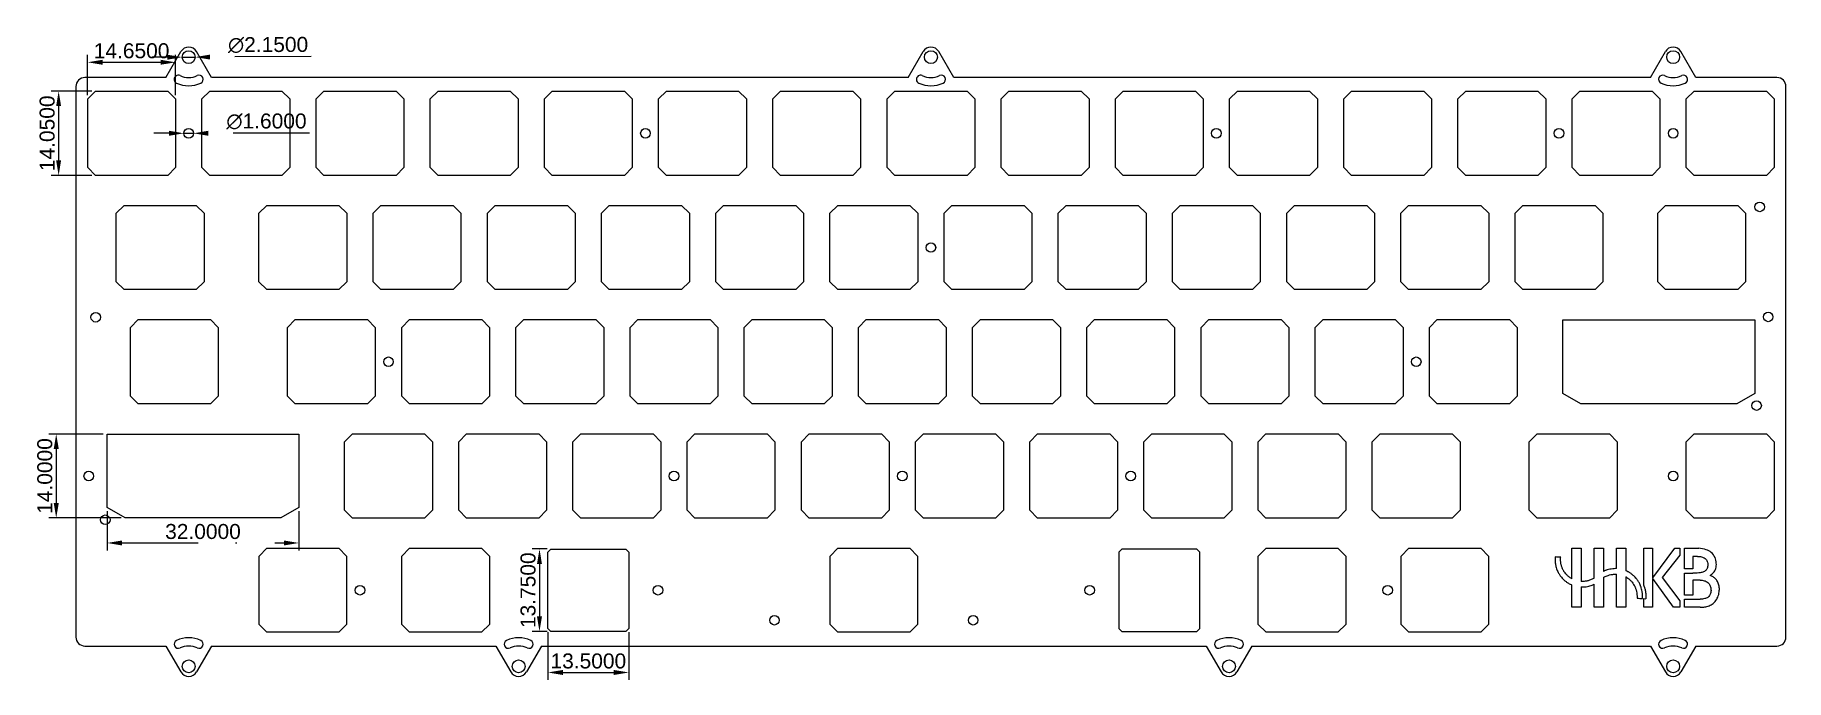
# Model space of a CAD drawing. Header units: millimetres. Extents: x -16 to 276, y -91 to 16.
import ezdxf

# ---------------------------------------------------------------- set-up
doc = ezdxf.new("R2010")
doc.units = ezdxf.units.MM
doc.linetypes.add('DASHDOT', pattern=[25.4, 12.7, -6.35, 0, -6.35])
doc.layers.get('Defpoints').update_dxf_attribs({"color": 2, "linetype": 'DASHDOT'})
for name, color, linetype in [('外框-闭合', 4, 'Continuous'), ('螺柱', 7, 'Continuous'), ('辅助线', 8, 'Continuous')]:
    doc.layers.add(name, color=color, linetype=linetype)
doc.styles.get("Standard").update_dxf_attribs({"font": 'arial.ttf'})
doc.dimstyles.new('new ISO-25', dxfattribs={"dimtxt": 2.5, "dimasz": 2.5, "dimexe": 1.25, "dimexo": 0.625, "dimtad": 1, "dimdec": 4, "dimzin": 1, "dimdsep": 46, "dimtxsty": 'Standard', "dimcen": 2.5, "dimadec": 0, "dimazin": 0, "dimtfac": 1, "dimtdec": 4, "dimtmove": 0, "dimatfit": 3, "dimfxl": 1, "dimarcsym": 0})

# ---------------------------------------------------------------- blocks, each defined once
blk = doc.blocks.new('*D23')
at = {"layer": 'Defpoints', "color": 0, "lineweight": -2, "transparency": 16777216}
for p, q in [((-7.33, 6.35), (-7.33, 13.09)), ((-4.83, 11.84), (4.83, 11.84)), ((7.33, 6.35), (7.33, 13.09))]:
    blk.add_line(p, q, dxfattribs=at)
at = {"layer": 'Defpoints', "color": 0, "transparency": 16777216}
for p in [(7.33, 11.84), (-7.33, 5.72), (7.33, 5.72)]:
    blk.add_point(p, dxfattribs=at)
for points in [[(-4.83, 12.26), (-4.83, 11.43), (-7.33, 11.84)], [(4.83, 12.26), (4.83, 11.43), (7.33, 11.84)]]:
    blk.add_solid(points, dxfattribs=at)
at = {"layer": 'Defpoints', "color": 0, "transparency": 16777216, "insert": (0, 13.75), "char_height": 2.5, "attachment_point": 5}
blk.add_mtext('14.6500', dxfattribs=at)
blk = doc.blocks.new('*D24')
at = {"layer": 'Defpoints', "color": 0, "lineweight": -2, "transparency": 16777216}
for p, q in [((-6.65, 7.03), (-13.42, 7.03)), ((-12.17, 4.53), (-12.17, -4.53)), ((-6.65, -7.03), (-13.42, -7.03))]:
    blk.add_line(p, q, dxfattribs=at)
at = {"layer": 'Defpoints', "color": 0, "transparency": 16777216}
for p in [(-6.02, 7.03), (-12.17, -7.03), (-6.02, -7.03)]:
    blk.add_point(p, dxfattribs=at)
for points in [[(-12.59, 4.53), (-11.76, 4.53), (-12.17, 7.03)], [(-12.59, -4.53), (-11.76, -4.53), (-12.17, -7.03)]]:
    blk.add_solid(points, dxfattribs=at)
at = {"layer": 'Defpoints', "color": 0, "transparency": 16777216, "insert": (-14.08, 0), "char_height": 2.5, "attachment_point": 5, "rotation": 90}
blk.add_mtext('14.0500', dxfattribs=at)
blk = doc.blocks.new('*D25')
at = {"layer": 'Defpoints', "color": 0, "lineweight": -2, "transparency": 16777216}
for p, q in [((6.23, 0), (3.73, 0)), ((8.73, 0), (10.32, 0)), ((29.67, 0), (12.82, 0))]:
    blk.add_line(p, q, dxfattribs=at)
at = {"layer": 'Defpoints', "color": 0, "transparency": 16777216}
for p in [(8.73, 0), (10.32, 0)]:
    blk.add_point(p, dxfattribs=at)
for points in [[(6.23, 0.42), (6.23, -0.42), (8.73, 0)], [(12.82, 0.42), (12.82, -0.42), (10.32, 0)]]:
    blk.add_solid(points, dxfattribs=at)
at = {"layer": 'Defpoints', "color": 0, "transparency": 16777216, "insert": (22.5, 1.97), "char_height": 2.5, "attachment_point": 5}
blk.add_mtext('∅1.6000', dxfattribs=at)
blk = doc.blocks.new('*D26')
at = {"layer": 'Defpoints', "color": 0, "lineweight": -2, "transparency": 16777216}
for p, q in [((5.95, 12.69), (3.45, 12.68)), ((8.45, 12.7), (10.6, 12.7)), ((29.94, 12.78), (13.1, 12.71))]:
    blk.add_line(p, q, dxfattribs=at)
at = {"layer": 'Defpoints', "color": 0, "transparency": 16777216}
for p in [(8.45, 12.7), (10.6, 12.7)]:
    blk.add_point(p, dxfattribs=at)
for points in [[(5.95, 13.1), (5.95, 12.27), (8.45, 12.7)], [(13.1, 13.13), (13.1, 12.3), (10.6, 12.7)]]:
    blk.add_solid(points, dxfattribs=at)
at = {"layer": 'Defpoints', "color": 0, "transparency": 16777216, "insert": (22.77, 14.72), "char_height": 2.5, "attachment_point": 5, "rotation": 0.2131}
blk.add_mtext('∅2.1500', dxfattribs=at)
blk = doc.blocks.new('*D27')
at = {"layer": 'Defpoints', "color": 0, "lineweight": -2, "transparency": 16777216}
for p, q in [((-4.09, -63.04), (-4.09, -69.57)), ((27.91, -63.04), (27.91, -69.57)), ((-1.59, -68.32), (25.41, -68.32))]:
    blk.add_line(p, q, dxfattribs=at)
at = {"layer": 'Defpoints', "color": 0, "transparency": 16777216}
for p in [(-4.09, -62.42), (27.91, -62.42), (27.91, -68.32)]:
    blk.add_point(p, dxfattribs=at)
for points in [[(-1.59, -67.9), (-1.59, -68.73), (-4.09, -68.32)], [(25.41, -67.9), (25.41, -68.73), (27.91, -68.32)]]:
    blk.add_solid(points, dxfattribs=at)
at = {"layer": 'Defpoints', "color": 0, "transparency": 16777216, "insert": (11.91, -66.42), "char_height": 2.5, "attachment_point": 5}
blk.add_mtext('32.0000', dxfattribs=at)
blk = doc.blocks.new('*D28')
at = {"layer": 'Defpoints', "color": 0, "lineweight": -2, "transparency": 16777216}
for p, q in [((-4.72, -50.15), (-13.82, -50.15)), ((-12.57, -52.65), (-12.57, -61.65)), ((-1.72, -64.15), (-13.82, -64.15))]:
    blk.add_line(p, q, dxfattribs=at)
at = {"layer": 'Defpoints', "color": 0, "transparency": 16777216}
for p in [(-4.09, -50.15), (-12.57, -64.15), (-1.09, -64.15)]:
    blk.add_point(p, dxfattribs=at)
for points in [[(-12.99, -52.65), (-12.15, -52.65), (-12.57, -50.15)], [(-12.99, -61.65), (-12.15, -61.65), (-12.57, -64.15)]]:
    blk.add_solid(points, dxfattribs=at)
at = {"layer": 'Defpoints', "color": 0, "transparency": 16777216, "insert": (-14.47, -57.15), "char_height": 2.5, "attachment_point": 5, "rotation": 90}
blk.add_mtext('14.0000', dxfattribs=at)
blk = doc.blocks.new('*D29')
at = {"layer": 'Defpoints', "color": 0, "lineweight": -2, "transparency": 16777216}
for p, q in [((69.45, -83.2), (69.45, -91.16)), ((82.95, -83.2), (82.95, -91.16)), ((71.95, -89.91), (80.45, -89.91))]:
    blk.add_line(p, q, dxfattribs=at)
at = {"layer": 'Defpoints', "color": 0, "transparency": 16777216}
for p in [(69.45, -82.57), (82.95, -82.57), (82.95, -89.91)]:
    blk.add_point(p, dxfattribs=at)
for points in [[(71.95, -89.5), (71.95, -90.33), (69.45, -89.91)], [(80.45, -89.5), (80.45, -90.33), (82.95, -89.91)]]:
    blk.add_solid(points, dxfattribs=at)
at = {"layer": 'Defpoints', "color": 0, "transparency": 16777216, "insert": (76.2, -88.01), "char_height": 2.5, "attachment_point": 5}
blk.add_mtext('13.5000', dxfattribs=at)
blk = doc.blocks.new('*D30')
at = {"layer": 'Defpoints', "color": 0, "lineweight": -2, "transparency": 16777216}
for p, q in [((69.33, -69.32), (66.8, -69.32)), ((68.05, -71.82), (68.05, -80.58)), ((69.33, -83.08), (66.8, -83.08))]:
    blk.add_line(p, q, dxfattribs=at)
at = {"layer": 'Defpoints', "color": 0, "transparency": 16777216}
for p in [(69.95, -69.32), (68.05, -83.08), (69.95, -83.08)]:
    blk.add_point(p, dxfattribs=at)
for points in [[(67.63, -71.82), (68.46, -71.82), (68.05, -69.32)], [(67.63, -80.58), (68.46, -80.58), (68.05, -83.08)]]:
    blk.add_solid(points, dxfattribs=at)
at = {"layer": 'Defpoints', "color": 0, "transparency": 16777216, "insert": (66.15, -76.2), "char_height": 2.5, "attachment_point": 5, "rotation": 90}
blk.add_mtext('13.7500', dxfattribs=at)

msp = doc.modelspace()

# ---------------------------------------------------------------- linework, layer by layer
at = {"linetype": 'Continuous', "lineweight": 25}
for points in [[(6.024, -7.025), (-6.024, -7.025), (-7.325, -5.724), (-7.325, 5.724), (-6.024, 7.025), (6.024, 7.025), (7.325, 5.724), (7.325, -5.724)], [(25.074, -7.025), (13.026, -7.025), (11.725, -5.724), (11.725, 5.724), (13.026, 7.025), (25.074, 7.025), (26.375, 5.724), (26.375, -5.724)], [(44.124, -7.025), (32.076, -7.025), (30.775, -5.724), (30.775, 5.724), (32.076, 7.025), (44.124, 7.025), (45.425, 5.724), (45.425, -5.724)], [(63.174, -7.025), (51.126, -7.025), (49.825, -5.724), (49.825, 5.724), (51.126, 7.025), (63.174, 7.025), (64.475, 5.724), (64.475, -5.724)], [(82.224, -7.025), (70.176, -7.025), (68.875, -5.724), (68.875, 5.724), (70.176, 7.025), (82.224, 7.025), (83.525, 5.724), (83.525, -5.724)], [(101.274, -7.025), (89.226, -7.025), (87.925, -5.724), (87.925, 5.724), (89.226, 7.025), (101.274, 7.025), (102.575, 5.724), (102.575, -5.724)], [(120.324, -7.025), (108.276, -7.025), (106.975, -5.724), (106.975, 5.724), (108.276, 7.025), (120.324, 7.025), (121.625, 5.724), (121.625, -5.724)], [(139.374, -7.025), (127.326, -7.025), (126.025, -5.724), (126.025, 5.724), (127.326, 7.025), (139.374, 7.025), (140.675, 5.724), (140.675, -5.724)], [(158.424, -7.025), (146.376, -7.025), (145.075, -5.724), (145.075, 5.724), (146.376, 7.025), (158.424, 7.025), (159.725, 5.724), (159.725, -5.724)], [(177.474, -7.025), (165.426, -7.025), (164.125, -5.724), (164.125, 5.724), (165.426, 7.025), (177.474, 7.025), (178.775, 5.724), (178.775, -5.724)], [(196.524, -7.025), (184.476, -7.025), (183.175, -5.724), (183.175, 5.724), (184.476, 7.025), (196.524, 7.025), (197.825, 5.724), (197.825, -5.724)], [(215.574, -7.025), (203.526, -7.025), (202.225, -5.724), (202.225, 5.724), (203.526, 7.025), (215.574, 7.025), (216.875, 5.724), (216.875, -5.724)], [(234.624, -7.025), (222.576, -7.025), (221.275, -5.724), (221.275, 5.724), (222.576, 7.025), (234.624, 7.025), (235.925, 5.724), (235.925, -5.724)], [(253.674, -7.025), (241.626, -7.025), (240.325, -5.724), (240.325, 5.724), (241.626, 7.025), (253.674, 7.025), (254.975, 5.724), (254.975, -5.724)], [(272.724, -7.025), (260.676, -7.025), (259.375, -5.724), (259.375, 5.724), (260.676, 7.025), (272.724, 7.025), (274.025, 5.724), (274.025, -5.724)], [(10.7865, -26.075), (-1.2615, -26.075), (-2.5625, -24.774), (-2.5625, -13.326), (-1.2615, -12.025), (10.7865, -12.025), (12.0875, -13.326), (12.0875, -24.774)], [(34.599, -26.075), (22.551, -26.075), (21.25, -24.774), (21.25, -13.326), (22.551, -12.025), (34.599, -12.025), (35.9, -13.326), (35.9, -24.774)], [(53.649, -26.075), (41.601, -26.075), (40.3, -24.774), (40.3, -13.326), (41.601, -12.025), (53.649, -12.025), (54.95, -13.326), (54.95, -24.774)], [(72.699, -26.075), (60.651, -26.075), (59.35, -24.774), (59.35, -13.326), (60.651, -12.025), (72.699, -12.025), (74, -13.326), (74, -24.774)], [(91.749, -26.075), (79.701, -26.075), (78.4, -24.774), (78.4, -13.326), (79.701, -12.025), (91.749, -12.025), (93.05, -13.326), (93.05, -24.774)], [(110.799, -26.075), (98.751, -26.075), (97.45, -24.774), (97.45, -13.326), (98.751, -12.025), (110.799, -12.025), (112.1, -13.326), (112.1, -24.774)], [(129.849, -26.075), (117.801, -26.075), (116.5, -24.774), (116.5, -13.326), (117.801, -12.025), (129.849, -12.025), (131.15, -13.326), (131.15, -24.774)], [(148.899, -26.075), (136.851, -26.075), (135.55, -24.774), (135.55, -13.326), (136.851, -12.025), (148.899, -12.025), (150.2, -13.326), (150.2, -24.774)], [(167.949, -26.075), (155.901, -26.075), (154.6, -24.774), (154.6, -13.326), (155.901, -12.025), (167.949, -12.025), (169.25, -13.326), (169.25, -24.774)], [(186.999, -26.075), (174.951, -26.075), (173.65, -24.774), (173.65, -13.326), (174.951, -12.025), (186.999, -12.025), (188.3, -13.326), (188.3, -24.774)], [(206.049, -26.075), (194.001, -26.075), (192.7, -24.774), (192.7, -13.326), (194.001, -12.025), (206.049, -12.025), (207.35, -13.326), (207.35, -24.774)], [(225.099, -26.075), (213.051, -26.075), (211.75, -24.774), (211.75, -13.326), (213.051, -12.025), (225.099, -12.025), (226.4, -13.326), (226.4, -24.774)], [(244.149, -26.075), (232.101, -26.075), (230.8, -24.774), (230.8, -13.326), (232.101, -12.025), (244.149, -12.025), (245.45, -13.326), (245.45, -24.774)], [(267.9615, -26.075), (255.9135, -26.075), (254.6125, -24.774), (254.6125, -13.326), (255.9135, -12.025), (267.9615, -12.025), (269.2625, -13.326), (269.2625, -24.774)], [(13.16775, -45.125), (1.11975, -45.125), (-0.18125, -43.824), (-0.18125, -32.376), (1.11975, -31.075), (13.16775, -31.075), (14.46875, -32.376), (14.46875, -43.824)], [(39.3615, -45.125), (27.3135, -45.125), (26.0125, -43.824), (26.0125, -32.376), (27.3135, -31.075), (39.3615, -31.075), (40.6625, -32.376), (40.6625, -43.824)], [(58.4115, -45.125), (46.3635, -45.125), (45.0625, -43.824), (45.0625, -32.376), (46.3635, -31.075), (58.4115, -31.075), (59.7125, -32.376), (59.7125, -43.824)], [(77.4615, -45.125), (65.4135, -45.125), (64.1125, -43.824), (64.1125, -32.376), (65.4135, -31.075), (77.4615, -31.075), (78.7625, -32.376), (78.7625, -43.824)], [(96.5115, -45.125), (84.4635, -45.125), (83.1625, -43.824), (83.1625, -32.376), (84.4635, -31.075), (96.5115, -31.075), (97.8125, -32.376), (97.8125, -43.824)], [(115.5615, -45.125), (103.5135, -45.125), (102.2125, -43.824), (102.2125, -32.376), (103.5135, -31.075), (115.5615, -31.075), (116.8625, -32.376), (116.8625, -43.824)], [(134.6115, -45.125), (122.5635, -45.125), (121.2625, -43.824), (121.2625, -32.376), (122.5635, -31.075), (134.6115, -31.075), (135.9125, -32.376), (135.9125, -43.824)], [(153.6615, -45.125), (141.6135, -45.125), (140.3125, -43.824), (140.3125, -32.376), (141.6135, -31.075), (153.6615, -31.075), (154.9625, -32.376), (154.9625, -43.824)], [(172.7115, -45.125), (160.6635, -45.125), (159.3625, -43.824), (159.3625, -32.376), (160.6635, -31.075), (172.7115, -31.075), (174.0125, -32.376), (174.0125, -43.824)], [(191.7615, -45.125), (179.7135, -45.125), (178.4125, -43.824), (178.4125, -32.376), (179.7135, -31.075), (191.7615, -31.075), (193.0625, -32.376), (193.0625, -43.824)], [(210.8115, -45.125), (198.7635, -45.125), (197.4625, -43.824), (197.4625, -32.376), (198.7635, -31.075), (210.8115, -31.075), (212.1125, -32.376), (212.1125, -43.824)], [(229.8615, -45.125), (217.8135, -45.125), (216.5125, -43.824), (216.5125, -32.376), (217.8135, -31.075), (229.8615, -31.075), (231.1625, -32.376), (231.1625, -43.824)], [(48.8865, -64.175), (36.8385, -64.175), (35.5375, -62.874), (35.5375, -51.426), (36.8385, -50.125), (48.8865, -50.125), (50.1875, -51.426), (50.1875, -62.874)], [(67.9365, -64.175), (55.8885, -64.175), (54.5875, -62.874), (54.5875, -51.426), (55.8885, -50.125), (67.9365, -50.125), (69.2375, -51.426), (69.2375, -62.874)], [(86.9865, -64.175), (74.9385, -64.175), (73.6375, -62.874), (73.6375, -51.426), (74.9385, -50.125), (86.9865, -50.125), (88.2875, -51.426), (88.2875, -62.874)], [(106.0365, -64.175), (93.9885, -64.175), (92.6875, -62.874), (92.6875, -51.426), (93.9885, -50.125), (106.0365, -50.125), (107.3375, -51.426), (107.3375, -62.874)], [(125.0865, -64.175), (113.0385, -64.175), (111.7375, -62.874), (111.7375, -51.426), (113.0385, -50.125), (125.0865, -50.125), (126.3875, -51.426), (126.3875, -62.874)], [(144.1365, -64.175), (132.0885, -64.175), (130.7875, -62.874), (130.7875, -51.426), (132.0885, -50.125), (144.1365, -50.125), (145.4375, -51.426), (145.4375, -62.874)], [(163.1865, -64.175), (151.1385, -64.175), (149.8375, -62.874), (149.8375, -51.426), (151.1385, -50.125), (163.1865, -50.125), (164.4875, -51.426), (164.4875, -62.874)], [(182.2365, -64.175), (170.1885, -64.175), (168.8875, -62.874), (168.8875, -51.426), (170.1885, -50.125), (182.2365, -50.125), (183.5375, -51.426), (183.5375, -62.874)], [(201.2865, -64.175), (189.2385, -64.175), (187.9375, -62.874), (187.9375, -51.426), (189.2385, -50.125), (201.2865, -50.125), (202.5875, -51.426), (202.5875, -62.874)], [(220.3365, -64.175), (208.2885, -64.175), (206.9875, -62.874), (206.9875, -51.426), (208.2885, -50.125), (220.3365, -50.125), (221.6375, -51.426), (221.6375, -62.874)], [(246.53025, -64.175), (234.48225, -64.175), (233.18125, -62.874), (233.18125, -51.426), (234.48225, -50.125), (246.53025, -50.125), (247.83125, -51.426), (247.83125, -62.874)], [(272.724, -64.175), (260.676, -64.175), (259.375, -62.874), (259.375, -51.426), (260.676, -50.125), (272.724, -50.125), (274.025, -51.426), (274.025, -62.874)]]:
    msp.add_lwpolyline(points, close=True, dxfattribs=at)
for points in [[(35.875, -81.9), (34.575, -83.2), (22.575, -83.2), (21.275, -81.9), (21.275, -70.5), (22.575, -69.2), (34.575, -69.2), (35.875, -70.5)], [(59.6875, -81.9), (58.3875, -83.2), (46.3875, -83.2), (45.0875, -81.9), (45.0875, -70.5), (46.3875, -69.2), (58.3875, -69.2), (59.6875, -70.5)], [(131.125, -81.9), (129.825, -83.2), (117.825, -83.2), (116.525, -81.9), (116.525, -70.5), (117.825, -69.2), (129.825, -69.2), (131.125, -70.5)], [(202.5625, -81.9), (201.2625, -83.2), (189.2625, -83.2), (187.9625, -81.9), (187.9625, -70.5), (189.2625, -69.2), (201.2625, -69.2), (202.5625, -70.5)], [(226.375, -81.9), (225.075, -83.2), (213.075, -83.2), (211.775, -81.9), (211.775, -70.5), (213.075, -69.2), (225.075, -69.2), (226.375, -70.5)]]:
    msp.add_lwpolyline(points, close=True)
at = {"ltscale": 0.1}
for points in [[(69.45, -82.575), (69.45, -69.825), (69.95, -69.325), (82.45, -69.325), (82.95, -69.825), (82.95, -82.575), (82.45, -83.075), (69.95, -83.075)], [(178.2, -82.575), (178.2, -69.825), (177.7, -69.325), (165.2, -69.325), (164.7, -69.825), (164.7, -82.575), (165.2, -83.075), (177.7, -83.075)]]:
    msp.add_lwpolyline(points, close=True, dxfattribs=at)
at = {"layer": '外框-闭合'}
for p, q in [((5.73276, 9.3), (8.22897, 13.62356)), ((13.32325, 9.3), (10.82704, 13.62356)), ((129.55666, 9.3), (132.05287, 13.62356)), ((137.14715, 9.3), (134.65094, 13.62356)), ((253.37675, 9.3), (255.87296, 13.62356)), ((260.96724, 9.3), (258.47103, 13.62356)), ((5.73276, -85.5), (8.22897, -89.82356)), ((13.32325, -85.5), (10.82704, -89.82356)), ((60.77351, -85.5), (63.26971, -89.82356)), ((68.36399, -85.5), (65.86779, -89.82356)), ((179.28601, -85.5), (181.78221, -89.82356)), ((186.87649, -85.5), (184.38029, -89.82356)), ((253.37675, -85.5), (255.87296, -89.82356)), ((260.96724, -85.5), (258.47103, -89.82356))]:
    msp.add_line(p, q, dxfattribs=at)
at = {"layer": '外框-闭合', "linetype": 'Continuous', "lineweight": 25}
for p, q in [((5.73276, 9.3), (-7.8, 9.3)), ((129.55666, 9.3), (13.32325, 9.3)), ((253.37675, 9.3), (137.14715, 9.3)), ((274.5, 9.3), (260.96724, 9.3)), ((-9.3, 7.8), (-9.3, -84)), ((276, -84), (276, 7.8)), ((-7.8, -85.5), (5.73276, -85.5)), ((13.32325, -85.5), (60.77351, -85.5)), ((68.36399, -85.5), (179.28601, -85.5)), ((186.87649, -85.5), (253.37675, -85.5)), ((260.96724, -85.5), (274.5, -85.5))]:
    msp.add_line(p, q, dxfattribs=at)
at = {"layer": '外框-闭合'}
for centre in [(9.52801, 12.7), (133.3519, 12.7), (257.17199, 12.7), (9.52801, -88.9), (64.56875, -88.9), (183.08125, -88.9), (257.17199, -88.9)]:
    msp.add_circle(centre, 1.075, dxfattribs=at)
for centre, start, end in [((9.52801, 12.87356), 30, 150), ((133.3519, 12.87356), 30, 150), ((257.17199, 12.87356), 30, 150), ((9.52801, -89.07356), 210, 330), ((64.56875, -89.07356), 210, 330), ((183.08125, -89.07356), 210, 330), ((257.17199, -89.07356), 210, 330)]:
    msp.add_arc(centre, 1.5, start, end, dxfattribs=at)
at = {"layer": '外框-闭合', "linetype": 'Continuous', "lineweight": 25}
for centre, radius, start, end in [((-7.8, 7.8), 1.5, 90, 180), ((7.79867, 8.99152), 0.69188, 64.9995192, 244.9995192), ((9.52801, 12.7), 3.4, 244.9995192, 294.9996367), ((11.25728, 8.99149), 0.69187, 294.9996367, 114.9996367), ((131.62257, 8.99152), 0.69187, 64.9995192, 244.9995192), ((133.3519, 12.7), 3.4, 244.9995192, 294.9996367), ((135.08118, 8.99149), 0.69187, 294.9996367, 114.9996367), ((255.44272, 8.99149), 0.69188, 65.0003633, 245.0003633), ((257.17199, 12.7), 3.4, 245.0003633, 295.0004808), ((258.90133, 8.99152), 0.69188, 295.0004808, 115.0004808), ((274.5, 7.8), 1.5, 0, 90), ((9.52801, 12.7), 4.78375, 244.9995192, 294.9996367), ((133.3519, 12.7), 4.78375, 244.9995192, 294.9996367), ((257.17199, 12.7), 4.78375, 245.0003633, 295.0004808), ((-7.8, -84), 1.5, 180, 270), ((7.79867, -85.19152), 0.69188, 115.0004808, 295.0004808), ((9.52801, -88.9), 4.78375, 65.0003633, 115.0004808), ((11.25728, -85.19149), 0.69188, 245.0003633, 65.0003633), ((62.83942, -85.19152), 0.69188, 115.0004808, 295.0004808), ((64.56875, -88.9), 4.78375, 65.0003633, 115.0004808), ((66.29803, -85.19149), 0.69188, 245.0003633, 65.0003633), ((181.35197, -85.19149), 0.69187, 114.9996367, 294.9996367), ((183.08125, -88.9), 4.78375, 64.9995192, 114.9996367), ((184.81058, -85.19152), 0.69187, 244.9995192, 64.9995192), ((255.44272, -85.19149), 0.69188, 114.9996367, 294.9996367), ((257.17199, -88.9), 4.78375, 64.9995192, 114.9996367), ((258.90133, -85.19152), 0.69188, 244.9995192, 64.9995192), ((274.5, -84), 1.5, 270, 0), ((9.52801, -88.9), 3.4, 65.0003633, 115.0004808), ((64.56875, -88.9), 3.4, 65.0003633, 115.0004808), ((183.08125, -88.9), 3.4, 64.9995192, 114.9996367), ((257.17199, -88.9), 3.4, 64.9995192, 114.9996367)]:
    msp.add_arc(centre, radius, start, end, dxfattribs=at)
at = {"layer": '螺柱', "color": 7, "linetype": 'Continuous', "lineweight": 25}
for centre, radius in [((9.525, 0), 0.8), ((85.725, 0), 0.8), ((180.975, 0), 0.8), ((238.125, 0), 0.8), ((257.175, 0), 0.8), ((271.61875, -12.275), 0.8), ((133.35, -19.05), 0.8), ((133.35, -19.05), 0.775), ((-5.98292, -30.67595), 0.8), ((273.03375, -30.62), 0.8), ((42.8625, -38.1), 0.8), ((214.3125, -38.1), 0.8), ((271.09375, -45.4), 0.8), ((-7.14375, -57.15), 0.8), ((90.4875, -57.15), 0.8), ((128.5875, -57.15), 0.8), ((166.6875, -57.15), 0.8), ((257.175, -57.15), 0.8), ((-4.39434, -64.45076), 0.8), ((38.1, -76.2), 0.8), ((87.8255, -76.2), 0.8), ((159.8255, -76.2), 0.8), ((209.55, -76.2), 0.8), ((107.25, -81.2), 0.8), ((140.4, -81.2), 0.8)]:
    msp.add_circle(centre, radius, dxfattribs=at)
at = {"layer": '辅助线', "linetype": 'Continuous', "lineweight": 25}
for p, q in [((240.2955, -69.203), (241.82728, -69.203)), ((240.2955, -74.31435), (240.2955, -69.203)), ((241.82728, -69.203), (241.82728, -74.73556)), ((244.00378, -69.203), (245.53556, -69.203)), ((244.00378, -74.16148), (244.00378, -69.203)), ((245.53556, -69.203), (245.53556, -73.08881)), ((247.73168, -69.203), (249.26346, -69.203)), ((247.73168, -72.59963), (247.73168, -69.203)), ((249.26346, -69.203), (249.26346, -72.94503)), ((252.27205, -69.203), (253.70725, -69.203)), ((252.27205, -75.41702), (252.27205, -69.203)), ((253.70725, -69.203), (253.70725, -74.12362)), ((253.78919, -74.12362), (257.46188, -69.20849)), ((257.46188, -69.20849), (258.27992, -69.20849)), ((258.27992, -69.20849), (258.27992, -70.341)), ((259.0544, -69.20849), (261.43817, -69.20849)), ((259.0544, -72.64755), (259.0544, -69.20849)), ((258.27992, -70.341), (255.34099, -74.09306)), ((260.46325, -72.64755), (259.0544, -72.64755)), ((260.46325, -70.56884), (260.46325, -72.64755)), ((261.22997, -70.56884), (260.46325, -70.56884)), ((240.2955, -79.02094), (240.2955, -75.33152)), ((241.82728, -75.65342), (241.82728, -79.02094)), ((244.00378, -79.02094), (244.00378, -75.18272)), ((245.53556, -74.10059), (245.53556, -79.02094)), ((247.73168, -79.02094), (247.73168, -73.51783)), ((249.26346, -73.9483), (249.26346, -79.02094)), ((253.70725, -74.12362), (253.78919, -74.12362)), ((253.70725, -74.23328), (253.70725, -79.02094)), ((253.78662, -74.23328), (253.70725, -74.23328)), ((257.25215, -79.02094), (253.78662, -74.23328)), ((255.34099, -74.09306), (258.27992, -77.99317)), ((259.0544, -73.34755), (260.46325, -73.34755)), ((259.0544, -77.00597), (259.0544, -73.34755)), ((260.46325, -74.51608), (260.46325, -77.00597)), ((261.66209, -74.51608), (260.46325, -74.51608)), ((252.27205, -77.56699), (252.63516, -77.61019)), ((252.27205, -79.02094), (252.27205, -77.56699)), ((258.27992, -77.99317), (258.27992, -79.02094)), ((260.46325, -77.00597), (259.0544, -77.00597)), ((259.0544, -77.70597), (261.66209, -77.70597)), ((259.0544, -79.02094), (259.0544, -77.70597)), ((241.82728, -79.02094), (240.2955, -79.02094)), ((245.53556, -79.02094), (244.00378, -79.02094)), ((249.26346, -79.02094), (247.73168, -79.02094)), ((253.70725, -79.02094), (252.27205, -79.02094)), ((258.27992, -79.02094), (257.25215, -79.02094)), ((261.66209, -79.02094), (259.0544, -79.02094))]:
    msp.add_line(p, q, dxfattribs=at)
at = {"layer": '辅助线', "color": 7, "linetype": 'Continuous', "lineweight": 25}
for points in [[(238.79375, -31.1), (270.79375, -31.1), (270.79375, -43.368), (267.79375, -45.1), (241.79375, -45.1), (238.79375, -43.368)], [(-4.09375, -50.15), (27.90625, -50.15), (27.90625, -62.418), (24.90625, -64.15), (-1.09375, -64.15), (-4.09375, -62.418)]]:
    msp.add_lwpolyline(points, close=True, dxfattribs=at)
at = {"layer": '辅助线', "linetype": 'Continuous', "lineweight": 25}
for points, knots in [([(263.3344, -73.73625), (263.43628, -73.67305), (263.6503, -73.54029), (264.01571, -73.17666), (264.36246, -72.5945), (264.41736, -71.64941), (264.21661, -70.69069), (263.62078, -69.84008), (262.60426, -69.34496), (261.86419, -69.25835), (261.43817, -69.20849)], [0, 0, 0, 0, 0.199782208, 0.41968715, 1.055784254, 1.688398419, 2.372396017, 3.138523637, 3.813156406, 4.728321708, 4.728321708, 4.728321708, 4.728321708]), ([(237.50093, -70.63669), (237.48991, -70.80917), (237.48779, -70.96174), (237.48138, -71.28047), (237.50811, -71.63203), (237.55665, -71.93692), (237.62647, -72.2763), (237.7251, -72.59696), (237.84741, -72.94443), (237.99417, -73.22562), (238.17038, -73.55178), (238.39203, -73.87094), (238.64658, -74.1666), (238.87855, -74.41123), (239.09366, -74.59887), (239.3685, -74.80802), (239.65556, -75.00822), (239.99533, -75.20043), (240.19212, -75.28911), (240.2955, -75.33152)], [9.902229051, 9.902229051, 9.902229051, 9.902229051, 10.074206932, 10.361125926, 10.584888195, 10.828611697, 11.022314754, 11.326833847, 11.546827526, 11.810488274, 12.005061194, 12.341252562, 12.640219068, 12.840608386, 13.0631644, 13.250923979, 13.580547253, 13.81279822, 14.051767422, 14.051767422, 14.051767422, 14.051767422]), ([(238.41627, -70.70549), (238.25999, -70.70207), (237.95365, -70.69528), (237.64978, -70.65595), (237.50093, -70.63669)], [14.0517674219, 14.0517674219, 14.0517674219, 14.0517674219, 14.3864527573, 14.7078423977, 14.7078423977, 14.7078423977, 14.7078423977]), ([(240.2955, -74.31435), (240.22649, -74.27538), (240.1567, -74.23262), (240.0146, -74.13886), (239.94025, -74.08629), (239.78601, -73.97261), (239.71595, -73.91872), (239.58871, -73.81272), (239.53366, -73.76289), (239.40613, -73.635), (239.32304, -73.54382), (239.17276, -73.3687), (239.10386, -73.28129), (239.0107, -73.14889), (238.98145, -73.10471), (238.92683, -73.01648), (238.90115, -72.97177), (238.84291, -72.86553), (238.80939, -72.80262), (238.74295, -72.67526), (238.7127, -72.61341), (238.67373, -72.52174), (238.65638, -72.47613), (238.61358, -72.35414), (238.58662, -72.272), (238.54184, -72.12552), (238.52291, -72.05744), (238.4908, -71.92272), (238.4757, -71.84808), (238.44278, -71.6663), (238.42822, -71.5687), (238.40904, -71.37953), (238.40437, -71.2899), (238.40313, -71.13816), (238.40359, -71.08556), (238.40473, -71.00706), (238.40518, -70.98094), (238.40606, -70.92892), (238.40636, -70.90913), (238.40799, -70.85269), (238.41003, -70.8042), (238.41627, -70.70549)], [14.707842398, 14.707842398, 14.707842398, 14.707842398, 14.921059471, 14.921059471, 15.150660363, 15.150660363, 15.380261255, 15.380261255, 15.609862147, 15.609862147, 15.899255393, 15.899255393, 16.202966477, 16.202966477, 16.354822019, 16.354822019, 16.506677561, 16.506677561, 16.658533104, 16.658533104, 16.858761511, 16.858761511, 17.005586864, 17.005586864, 17.201348761, 17.201348761, 17.397110657, 17.397110657, 17.592872553, 17.592872553, 17.858310472, 17.858310472, 18.123748391, 18.123748391, 18.256467351, 18.256467351, 18.322826831, 18.322826831, 18.389186311, 18.389186311, 18.497396015, 18.497396015, 18.497396015, 18.497396015]), ([(247.73168, -72.59963), (247.68018, -72.59816), (247.62899, -72.59786), (247.39357, -72.60211), (247.24266, -72.61602), (246.93107, -72.64802), (246.77153, -72.66792), (246.44481, -72.72902), (246.29303, -72.76625), (246.05744, -72.84338), (245.87346, -72.90883), (245.75802, -72.96259), (245.62729, -73.03367), (245.53556, -73.08881)], [22.489586277, 22.489586277, 22.489586277, 22.489586277, 22.567687145, 22.567687145, 22.865418791, 22.865418791, 23.163150437, 23.163150437, 23.436808576, 23.436808576, 23.710466714, 24.120953921, 24.564537254, 24.564537254, 24.564537254, 24.564537254]), ([(252.08359, -77.6033), (252.08355, -77.44245), (252.08133, -77.24711), (252.07423, -77.06437), (252.05574, -76.83908), (252.03126, -76.56218), (251.96917, -76.20686), (251.88847, -75.89078), (251.77117, -75.53337), (251.68241, -75.32413), (251.54176, -75.01966), (251.30806, -74.62326), (251.07555, -74.31134), (250.91836, -74.12602), (250.74386, -73.93341), (250.56492, -73.76808), (250.45311, -73.66773), (250.38634, -73.6132), (250.26741, -73.51881), (250.21167, -73.47608), (250.10249, -73.39401), (250.04132, -73.34839), (249.91903, -73.26579), (249.86547, -73.2316), (249.7467, -73.16352), (249.68749, -73.13344), (249.58015, -73.08233), (249.5308, -73.06071), (249.44483, -73.02342), (249.41201, -73.00925), (249.33945, -72.97751), (249.30298, -72.96158), (249.26346, -72.94503)], [25.449734633, 25.449734633, 25.449734633, 25.449734633, 25.679661844, 25.794968212, 25.950761356, 26.136075673, 26.353784664, 26.596221154, 26.659329243, 26.909692338, 27.169155716, 27.296284225, 27.553465473, 27.616856189, 27.818451705, 27.902820028, 27.902820028, 28.049543773, 28.049543773, 28.182920106, 28.182920106, 28.316296438, 28.316296438, 28.404215813, 28.404215813, 28.492135188, 28.492135188, 28.58454518, 28.58454518, 28.676955171, 28.676955171, 28.750277705, 28.750277705, 28.750277705, 28.750277705]), ([(261.22997, -70.56884), (261.39524, -70.57377), (261.78027, -70.58526), (262.37959, -70.7446), (262.77578, -71.13513), (262.95126, -71.57343), (262.96201, -72.02527), (262.88507, -72.56675), (262.52009, -73.04176), (261.9945, -73.24554), (261.43505, -73.31982), (261.05312, -73.3491), (260.63767, -73.34849), (260.46325, -73.34755)], [0, 0, 0, 0, 0.354560075, 0.825991703, 1.293638865, 1.47979611, 1.826932739, 2.247848724, 2.630493354, 3.041562371, 3.433208308, 3.786891597, 4.025309259, 4.025309259, 4.025309259, 4.025309259]), ([(244.00378, -74.16148), (243.83747, -74.26245), (243.71978, -74.31716), (243.49469, -74.42544), (243.22026, -74.53804), (243.04216, -74.59864), (242.96324, -74.62185), (242.82246, -74.65492), (242.74773, -74.66785), (242.5628, -74.69347), (242.45137, -74.70679), (242.27375, -74.72431), (242.20176, -74.72969), (242.09778, -74.73451), (242.06386, -74.73557), (241.99654, -74.73662), (241.96108, -74.7366), (241.89166, -74.73612), (241.85875, -74.73585), (241.82728, -74.73556)], [19.97040905, 19.97040905, 19.97040905, 19.97040905, 20.121168705, 20.121168705, 20.406498653, 20.406498653, 20.640981347, 20.640981347, 20.875464041, 20.875464041, 21.109946735, 21.109946735, 21.299280751, 21.299280751, 21.393947759, 21.393947759, 21.488614767, 21.488614767, 21.55395479, 21.55395479, 21.55395479, 21.55395479]), ([(241.82728, -75.65342), (241.89732, -75.65402), (242.07755, -75.65625), (242.34704, -75.64175), (242.71951, -75.59993), (243.08627, -75.54769), (243.50248, -75.4172), (243.84076, -75.27075), (244.00378, -75.18272)], [7.276170416, 7.276170416, 7.276170416, 7.276170416, 7.419956288, 7.66988421, 7.865081136, 8.170974893, 8.481238831, 8.780615249, 8.780615249, 8.780615249, 8.780615249]), ([(245.53556, -74.10059), (245.60105, -74.05813), (245.73185, -73.98102), (245.98578, -73.85159), (246.33916, -73.70326), (246.71557, -73.60425), (247.07718, -73.55436), (247.38327, -73.52512), (247.59579, -73.51346), (247.71782, -73.51727), (247.73168, -73.51783)], [4.172923077, 4.172923077, 4.172923077, 4.172923077, 4.424285415, 4.76428245, 5.045488486, 5.400465918, 5.634687846, 5.827452982, 6.059603854, 6.089368719, 6.089368719, 6.089368719, 6.089368719]), ([(249.26346, -73.9483), (249.28884, -73.96077), (249.40569, -74.02142), (249.57135, -74.14168), (249.77081, -74.29462), (249.93042, -74.42762), (250.07104, -74.57027), (250.20208, -74.69349), (250.48941, -75.04647), (250.71142, -75.42602), (250.8666, -75.74235), (251.02288, -76.16287), (251.09462, -76.50662), (251.13659, -76.87874), (251.15142, -77.11894), (251.16569, -77.35284), (251.16571, -77.53417)], [0, 0, 0, 0, 0.06065465, 0.2825293, 0.436187885, 0.599957279, 0.726871193, 0.865522593, 0.984227776, 1.488441288, 1.626061655, 1.963898086, 2.321272479, 2.426653617, 2.684116905, 3.029907324, 3.029907324, 3.029907324, 3.029907324]), ([(252.27205, -75.41702), (252.28305, -75.4423), (252.29407, -75.4686), (252.32789, -75.55676), (252.34225, -75.59372), (252.37775, -75.68582), (252.39494, -75.73403), (252.44047, -75.87817), (252.45991, -75.96295), (252.49648, -76.11886), (252.51052, -76.17714), (252.5339, -76.28557), (252.55438, -76.38951), (252.5687, -76.47638), (252.57975, -76.55067), (252.58341, -76.57958), (252.59098, -76.65225), (252.59545, -76.70174), (252.60452, -76.80451), (252.60866, -76.85219), (252.6182, -76.96246), (252.62146, -77.00294), (252.62535, -77.07508), (252.62655, -77.10197), (252.62967, -77.17585), (252.63151, -77.22171), (252.63523, -77.35722), (252.63517, -77.42482), (252.63516, -77.61019)], [0, 0, 0, 0, 0.03125, 0.03125, 0.0625, 0.0625, 0.125, 0.125, 0.25, 0.25, 0.3125, 0.3125, 0.375, 0.4375, 0.4375, 0.5, 0.5, 0.5625, 0.5625, 0.625, 0.625, 0.75, 0.75, 0.8125, 0.8125, 0.875, 0.875, 1, 1, 1, 1]), ([(261.66209, -79.02094), (261.72225, -79.02104), (261.92463, -79.02136), (262.37696, -79.01474), (263.0061, -78.87377), (263.73111, -78.52356), (264.34918, -77.93742), (264.74899, -77.13766), (264.90334, -76.32328), (264.88571, -75.53782), (264.67109, -74.88171), (264.31421, -74.3348), (263.91153, -73.97171), (263.51134, -73.80844), (263.3344, -73.73625)], [4.728321708, 4.728321708, 4.728321708, 4.728321708, 4.857242372, 5.162072262, 5.696119536, 6.223340403, 6.871732109, 7.480427237, 8.108779114, 8.631900218, 9.146814491, 9.56986334, 10.00345886, 10.347092025, 10.347092025, 10.347092025, 10.347092025]), ([(261.66209, -74.51608), (261.89833, -74.53), (262.35609, -74.55697), (262.96295, -74.85652), (263.3463, -75.34842), (263.50575, -75.94928), (263.49936, -76.54895), (263.29676, -77.07336), (262.93446, -77.4321), (262.37597, -77.65867), (261.92951, -77.68825), (261.66209, -77.70597)], [0, 0, 0, 0, 0.128350278, 0.248704127, 0.356561522, 0.458061029, 0.582901678, 0.678345264, 0.756851728, 0.854367411, 1, 1, 1, 1]), ([(251.16571, -77.53417), (251.31579, -77.53737), (251.62137, -77.5439), (251.92454, -77.5828), (252.08359, -77.6033)], [28.7502777051, 28.7502777051, 28.7502777051, 28.7502777051, 29.0716673456, 29.4047465258, 29.4047465258, 29.4047465258, 29.4047465258])]:
    msp.add_open_spline(points, degree=3, knots=knots, dxfattribs=at)

# ---------------------------------------------------------------- dimensions: what is measured, and where the dimension line sits
at = {"layer": 'Defpoints'}
for base, p1, p2, angle, picture, middle in [((7.325, 11.84451), (-7.325, 5.724), (7.325, 5.724), 180, '*D23', (0, 13.74594)), ((-12.17493, -7.025), (-6.024, 7.025), (-6.024, -7.025), 90, '*D24', (-14.07636, 0)), ((-12.56905, -64.15), (-4.09375, -50.15), (-1.09375, -64.15), 90, '*D28', (-14.47049, -57.15)), ((27.90625, -68.31757), (-4.09375, -62.418), (27.90625, -62.418), 180, '*D27', (11.90625, -66.41528)), ((68.04782, -83.075), (69.95, -69.325), (69.95, -83.075), 90, '*D30', (66.14553, -76.2)), ((82.95, -89.91395), (69.45, -82.575), (82.95, -82.575), 180, '*D29', (76.2, -88.01166))]:
    dim = msp.add_linear_dim(base=base, p1=p1, p2=p2, angle=angle, dimstyle='new ISO-25', dxfattribs=at)
    dim.commit()
    dim.dimension.update_dxf_attribs({"geometry": picture, "text_midpoint": middle})
for p1, p2, picture, middle in [((8.45301, 12.696), (10.603, 12.704), '*D26', (22.77293, 12.74925)), ((8.725, 0), (10.325, 0), '*D25', (22.49502, 0))]:
    dim = msp.add_diameter_dim_2p(p1=p1, p2=p2, dimstyle='new ISO-25', dxfattribs=at)
    dim.commit()
    dim.dimension.update_dxf_attribs({"geometry": picture, "text_midpoint": middle})

doc.saveas('drawing.dxf')
